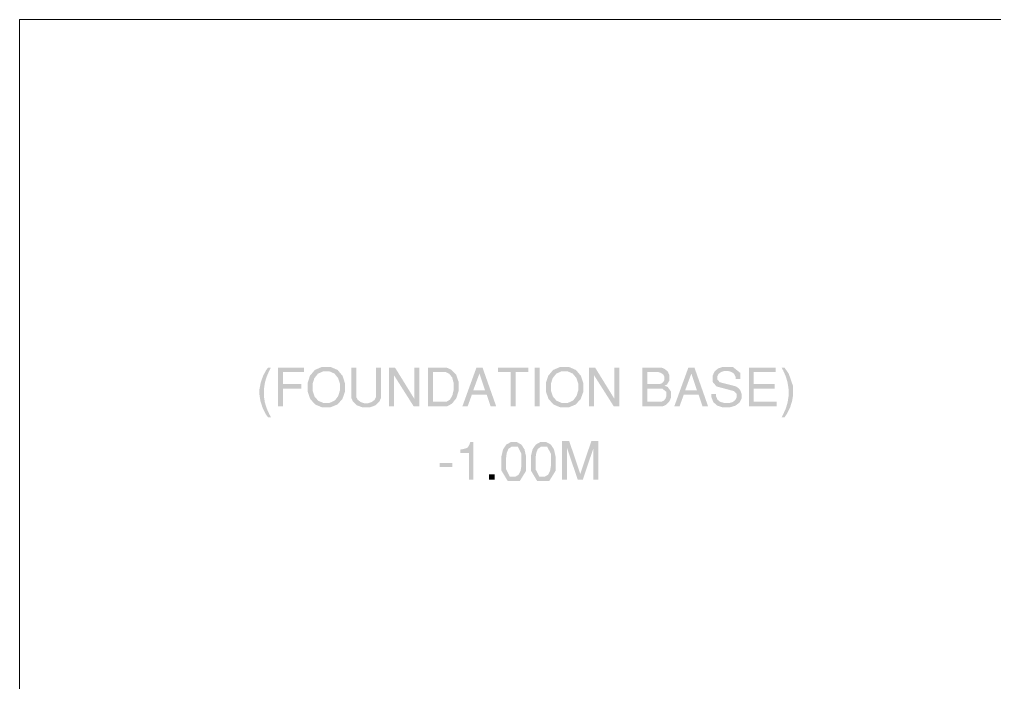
# Model space of a CAD drawing. Header units: millimetres. Extents: x 51.5 to 74.8, y 0.8 to 17.2.
# Drawn here: x 56.443 to 58.425, y 3.579 to 4.926 of the extents above; entities that cross this region are included whole.
import ezdxf

# ---------------------------------------------------------------- set-up
doc = ezdxf.new("R2010")
doc.units = ezdxf.units.MM
doc.layers.add('PDF_Geomertry', color=7, linetype='Continuous')
doc.layers.add('PDF_Solid Fills', color=7, linetype='Continuous')

msp = doc.modelspace()

# ---------------------------------------------------------------- hatches: boundary and pattern name
at = {"layer": 'PDF_Solid Fills', "transparency": 33554559}
for points in [[(56.9548, 4.1172), (56.9486, 4.1172), (56.9437, 4.1244), (56.9369, 4.1383), (56.935, 4.1448), (56.933, 4.1511), (56.9312, 4.1627), (56.9312, 4.1683), (56.9312, 4.1747), (56.9337, 4.1881), (56.9362, 4.1952), (56.9386, 4.2019), (56.9448, 4.2136), (56.9487, 4.2186), (56.9545, 4.2186), (56.9511, 4.2123), (56.9461, 4.2008), (56.9444, 4.1954), (56.9423, 4.1881), (56.9401, 4.174), (56.9401, 4.1672), (56.9401, 4.1608), (56.9422, 4.1474), (56.9443, 4.1406), (56.9459, 4.1354), (56.9512, 4.1237)], [(57.0215, 4.2097), (56.979, 4.2097), (56.979, 4.1849), (57.0162, 4.1849), (57.0162, 4.1759), (56.979, 4.1759), (56.979, 4.1401), (56.9688, 4.1401), (56.9688, 4.2186), (57.0215, 4.2186)], [(57.1782, 4.1611), (57.1782, 4.1569), (57.1748, 4.1494), (57.1715, 4.1461), (57.1673, 4.1419), (57.1557, 4.1377), (57.1482, 4.1377), (57.1407, 4.1377), (57.1288, 4.1419), (57.1247, 4.1461), (57.1212, 4.1494), (57.1179, 4.1569), (57.1179, 4.1611), (57.1179, 4.2186), (57.128, 4.2186), (57.128, 4.1615), (57.128, 4.1584), (57.1309, 4.1531), (57.1338, 4.1508), (57.1368, 4.1486), (57.144, 4.1462), (57.1482, 4.1462), (57.1522, 4.1462), (57.1591, 4.1484), (57.1622, 4.1506), (57.1651, 4.1529), (57.168, 4.1587), (57.168, 4.1622), (57.168, 4.2186), (57.1782, 4.2186)], [(57.2559, 4.1401), (57.2444, 4.1401), (57.2047, 4.2027), (57.2047, 4.1401), (57.1945, 4.1401), (57.1945, 4.2186), (57.2066, 4.2186), (57.2458, 4.1552), (57.2458, 4.2186), (57.2559, 4.2186)], [(57.4776, 4.2097), (57.4519, 4.2097), (57.4519, 4.1401), (57.4418, 4.1401), (57.4418, 4.2097), (57.4159, 4.2097), (57.4159, 4.2186), (57.4776, 4.2186)], [(57.6626, 4.1401), (57.6511, 4.1401), (57.6113, 4.2027), (57.6113, 4.1401), (57.6012, 4.1401), (57.6012, 4.2186), (57.6133, 4.2186), (57.6525, 4.1552), (57.6525, 4.2186), (57.6626, 4.2186)], [(57.9112, 4.1613), (57.9112, 4.1561), (57.907, 4.1476), (57.9027, 4.1443), (57.8984, 4.1411), (57.8872, 4.1377), (57.8801, 4.1377), (57.8727, 4.1377), (57.8613, 4.1413), (57.8575, 4.1448), (57.8536, 4.1484), (57.8497, 4.1584), (57.8495, 4.1649), (57.8588, 4.1649), (57.8591, 4.1601), (57.8623, 4.1531), (57.8651, 4.1509), (57.8679, 4.1487), (57.8765, 4.1465), (57.8823, 4.1465), (57.8865, 4.1465), (57.8932, 4.1486), (57.8957, 4.1505), (57.8983, 4.1526), (57.9008, 4.1579), (57.9008, 4.1611), (57.9008, 4.1652), (57.8951, 4.1709), (57.8893, 4.1724), (57.868, 4.1781), (57.8601, 4.1802), (57.8522, 4.1895), (57.8522, 4.1968), (57.8522, 4.2019), (57.8558, 4.2102), (57.8594, 4.2134), (57.863, 4.2166), (57.8726, 4.2198), (57.8786, 4.2198), (57.8934, 4.2198), (57.9084, 4.2077), (57.9087, 4.1956), (57.8991, 4.1956), (57.899, 4.1997), (57.8959, 4.2058), (57.893, 4.2079), (57.8905, 4.2097), (57.8837, 4.2115), (57.8794, 4.2115), (57.8757, 4.2115), (57.8694, 4.2095), (57.8668, 4.2076), (57.8643, 4.2056), (57.8618, 4.2008), (57.8618, 4.1979), (57.8618, 4.194), (57.8669, 4.1888), (57.872, 4.1874), (57.8966, 4.1811), (57.8998, 4.1802), (57.905, 4.1766), (57.907, 4.174), (57.9091, 4.1712), (57.9112, 4.1649)], [(57.9822, 4.1401), (57.9258, 4.1401), (57.9258, 4.2186), (57.9804, 4.2186), (57.9804, 4.2097), (57.9359, 4.2097), (57.9359, 4.1849), (57.9786, 4.1849), (57.9786, 4.1759), (57.9359, 4.1759), (57.9359, 4.1491), (57.9822, 4.1491)], [(58.0157, 4.1683), (58.0157, 4.1626), (58.0138, 4.1509), (58.0119, 4.1448), (58.01, 4.1384), (58.0032, 4.1247), (57.9983, 4.1172), (57.9922, 4.1172), (57.9955, 4.1233), (58.0007, 4.1349), (58.0025, 4.1406), (58.0045, 4.1474), (58.0066, 4.1608), (58.0066, 4.1672), (58.0066, 4.1743), (58.0045, 4.1883), (58.0025, 4.1954), (58.0009, 4.2005), (57.9958, 4.2122), (57.9922, 4.2186), (57.9982, 4.2186), (58.0069, 4.2061), (58.0157, 4.1809)], [(57.3659, 3.9908), (57.3569, 3.9908), (57.3569, 4.0447), (57.3395, 4.0447), (57.3395, 4.052), (57.345, 4.0529), (57.3518, 4.0547), (57.3533, 4.0556), (57.355, 4.0569), (57.3582, 4.0627), (57.3597, 4.0672), (57.3659, 4.0672)], [(57.6201, 3.9908), (57.6097, 3.9908), (57.6097, 4.0541), (57.5883, 3.9908), (57.578, 3.9908), (57.5565, 4.0545), (57.5565, 3.9908), (57.5462, 3.9908), (57.5462, 4.0693), (57.5607, 4.0693), (57.5832, 4.0024), (57.6057, 4.0693), (57.6201, 4.0693)]]:
    msp.add_hatch(color=256, dxfattribs=at).paths.add_polyline_path(points)
h = msp.add_hatch(color=256, dxfattribs=at)
h.paths.add_polyline_path([(57.1048, 4.1781), (57.1048, 4.1691), (57.0997, 4.1545), (57.0944, 4.1488), (57.0891, 4.1433), (57.0752, 4.1377), (57.0666, 4.1377), (57.0583, 4.1377), (57.0447, 4.1434), (57.0394, 4.1491), (57.0343, 4.1548), (57.0291, 4.1697), (57.0291, 4.1787), (57.0291, 4.1876), (57.0338, 4.202), (57.0386, 4.2077), (57.0437, 4.2137), (57.0579, 4.2198), (57.0668, 4.2198), (57.0758, 4.2198), (57.0902, 4.2136), (57.0954, 4.2073), (57.1001, 4.2016), (57.1048, 4.187)])
h.paths.add_polyline_path([(57.0947, 4.1791), (57.0947, 4.1861), (57.0909, 4.1973), (57.0872, 4.2018), (57.0836, 4.2063), (57.0736, 4.2108), (57.0673, 4.2108), (57.0605, 4.2108), (57.05, 4.2061), (57.0462, 4.2013), (57.0427, 4.197), (57.0393, 4.1858), (57.0393, 4.1788), (57.0393, 4.1715), (57.043, 4.1598), (57.0468, 4.1555), (57.0505, 4.1511), (57.0607, 4.1468), (57.0669, 4.1468), (57.0737, 4.1468), (57.0843, 4.1516), (57.088, 4.1565), (57.0913, 4.1609), (57.0947, 4.1722)])
h = msp.add_hatch(color=256, dxfattribs=at)
h.paths.add_polyline_path([(57.3359, 4.1801), (57.3359, 4.1711), (57.3313, 4.1563), (57.3266, 4.1505), (57.3225, 4.1452), (57.313, 4.1401), (57.308, 4.1401), (57.2737, 4.1401), (57.2737, 4.2186), (57.3057, 4.2186), (57.3112, 4.2186), (57.3209, 4.2143), (57.3252, 4.2099), (57.3307, 4.2047), (57.3359, 4.1897)])
h.paths.add_polyline_path([(57.3258, 4.1801), (57.3258, 4.1872), (57.3229, 4.1983), (57.3198, 4.2022), (57.3169, 4.2059), (57.309, 4.2097), (57.304, 4.2097), (57.2838, 4.2097), (57.2838, 4.1491), (57.3066, 4.1491), (57.3112, 4.1491), (57.3183, 4.1534), (57.3209, 4.1577), (57.3233, 4.162), (57.3258, 4.1731)])
h = msp.add_hatch(color=256, dxfattribs=at)
h.paths.add_polyline_path([(57.4122, 4.1401), (57.4009, 4.1401), (57.3929, 4.1636), (57.3629, 4.1636), (57.3544, 4.1401), (57.3437, 4.1401), (57.3722, 4.2186), (57.3845, 4.2186)])
h.paths.add_polyline_path([(57.3898, 4.172), (57.3783, 4.2065), (57.3655, 4.172)])
h = msp.add_hatch(color=256, dxfattribs=at)
h.paths.add_polyline_path([(57.5893, 4.1781), (57.5893, 4.1691), (57.584, 4.1545), (57.5787, 4.1488), (57.5736, 4.1433), (57.5597, 4.1377), (57.5511, 4.1377), (57.5426, 4.1377), (57.529, 4.1434), (57.5238, 4.1491), (57.5186, 4.1548), (57.5134, 4.1697), (57.5134, 4.1787), (57.5134, 4.1876), (57.5182, 4.202), (57.5229, 4.2077), (57.528, 4.2137), (57.5422, 4.2198), (57.5511, 4.2198), (57.5602, 4.2198), (57.5745, 4.2136), (57.5798, 4.2073), (57.5845, 4.2016), (57.5893, 4.187)])
h.paths.add_polyline_path([(57.579, 4.1791), (57.579, 4.1861), (57.5754, 4.1973), (57.5716, 4.2018), (57.5679, 4.2063), (57.5579, 4.2108), (57.5516, 4.2108), (57.5448, 4.2108), (57.5343, 4.2061), (57.5305, 4.2013), (57.527, 4.197), (57.5236, 4.1858), (57.5236, 4.1788), (57.5236, 4.1715), (57.5275, 4.1598), (57.5312, 4.1555), (57.535, 4.1511), (57.5451, 4.1468), (57.5513, 4.1468), (57.5582, 4.1468), (57.5687, 4.1516), (57.5723, 4.1565), (57.5757, 4.1609), (57.579, 4.1722)])
h = msp.add_hatch(color=256, dxfattribs=at)
h.paths.add_polyline_path([(57.7677, 4.1627), (57.7677, 4.1581), (57.7645, 4.1502), (57.7613, 4.1468), (57.7583, 4.1434), (57.7516, 4.1401), (57.748, 4.1401), (57.7093, 4.1401), (57.7093, 4.2186), (57.7445, 4.2186), (57.7479, 4.2186), (57.7541, 4.2162), (57.7572, 4.2137), (57.7608, 4.2108), (57.7644, 4.2031), (57.7644, 4.1984), (57.7644, 4.1924), (57.7594, 4.1841), (57.7543, 4.1818), (57.7611, 4.179), (57.7677, 4.1695)])
h.paths.add_polyline_path([(57.7579, 4.1627), (57.7579, 4.1694), (57.7498, 4.1759), (57.7418, 4.1759), (57.7193, 4.1759), (57.7193, 4.1491), (57.7457, 4.1491), (57.7483, 4.1491), (57.7526, 4.1511), (57.7544, 4.153), (57.7562, 4.1551), (57.7579, 4.1598)])
h.paths.add_polyline_path([(57.7543, 4.1965), (57.7543, 4.1998), (57.7515, 4.2048), (57.7487, 4.2066), (57.7463, 4.2081), (57.7408, 4.2097), (57.7376, 4.2097), (57.7193, 4.2097), (57.7193, 4.1849), (57.7419, 4.1849), (57.7443, 4.1849), (57.7484, 4.1863), (57.7502, 4.1879), (57.7523, 4.1895), (57.7543, 4.1938)])
h = msp.add_hatch(color=256, dxfattribs=at)
h.paths.add_polyline_path([(57.8429, 4.1401), (57.8316, 4.1401), (57.8236, 4.1636), (57.7936, 4.1636), (57.7851, 4.1401), (57.7744, 4.1401), (57.8029, 4.2186), (57.8152, 4.2186)])
h.paths.add_polyline_path([(57.8205, 4.172), (57.809, 4.2065), (57.7962, 4.172)])
h = msp.add_hatch(color=256, dxfattribs=at)
h.paths.add_polyline_path([(57.473, 4.0287), (57.473, 4.0086), (57.4605, 3.9884), (57.448, 3.9884), (57.4355, 3.9884), (57.423, 4.0091), (57.423, 4.0298), (57.423, 4.0386), (57.4263, 4.0523), (57.4297, 4.0573), (57.433, 4.0622), (57.4422, 4.0672), (57.448, 4.0672), (57.4541, 4.0672), (57.4633, 4.0622), (57.4666, 4.0573), (57.4698, 4.0523), (57.473, 4.038)])
h.paths.add_polyline_path([(57.4637, 4.0277), (57.4637, 4.0429), (57.4561, 4.0579), (57.4483, 4.0579), (57.4437, 4.0579), (57.437, 4.0533), (57.4352, 4.0486), (57.4337, 4.0449), (57.4323, 4.0343), (57.4323, 4.0272), (57.4323, 4.012), (57.44, 3.9972), (57.4477, 3.9972), (57.4519, 3.9972), (57.458, 4.0009), (57.46, 4.0047), (57.4618, 4.0083), (57.4637, 4.0199)])
h = msp.add_hatch(color=256, dxfattribs=at)
h.paths.add_polyline_path([(57.5329, 4.0287), (57.5329, 4.0086), (57.5204, 3.9884), (57.5079, 3.9884), (57.4954, 3.9884), (57.4829, 4.0091), (57.4829, 4.0298), (57.4829, 4.0386), (57.4862, 4.0523), (57.4895, 4.0573), (57.493, 4.0622), (57.502, 4.0672), (57.5079, 4.0672), (57.514, 4.0672), (57.5233, 4.0622), (57.5265, 4.0573), (57.5297, 4.0523), (57.5329, 4.038)])
h.paths.add_polyline_path([(57.5237, 4.0277), (57.5237, 4.0429), (57.5159, 4.0579), (57.5083, 4.0579), (57.5036, 4.0579), (57.497, 4.0533), (57.4951, 4.0486), (57.4937, 4.0449), (57.4922, 4.0343), (57.4922, 4.0272), (57.4922, 4.012), (57.5, 3.9972), (57.5076, 3.9972), (57.5118, 3.9972), (57.5179, 4.0009), (57.5198, 4.0047), (57.5218, 4.0083), (57.5237, 4.0199)])

# ---------------------------------------------------------------- linework, layer by layer
at = {"layer": 'PDF_Geomertry', "lineweight": 0}
msp.add_lwpolyline([(56.4434, 1.4874), (56.4434, 4.9258), (61.7008, 4.9258), (61.7008, 1.4874)], dxfattribs=at)
at = {"layer": 'PDF_Solid Fills', "transparency": 33554559}
for points in [[(57.5004, 4.1401), (57.4902, 4.1401), (57.5004, 4.2186), (57.4902, 4.2186)], [(57.3233, 4.0166), (57.2977, 4.0166), (57.3233, 4.0245), (57.2977, 4.0245)], [(57.409, 3.9908), (57.3977, 3.9908), (57.409, 4.0019), (57.3977, 4.0019)]]:
    msp.add_solid(points, dxfattribs=at)

doc.saveas('drawing.dxf')
